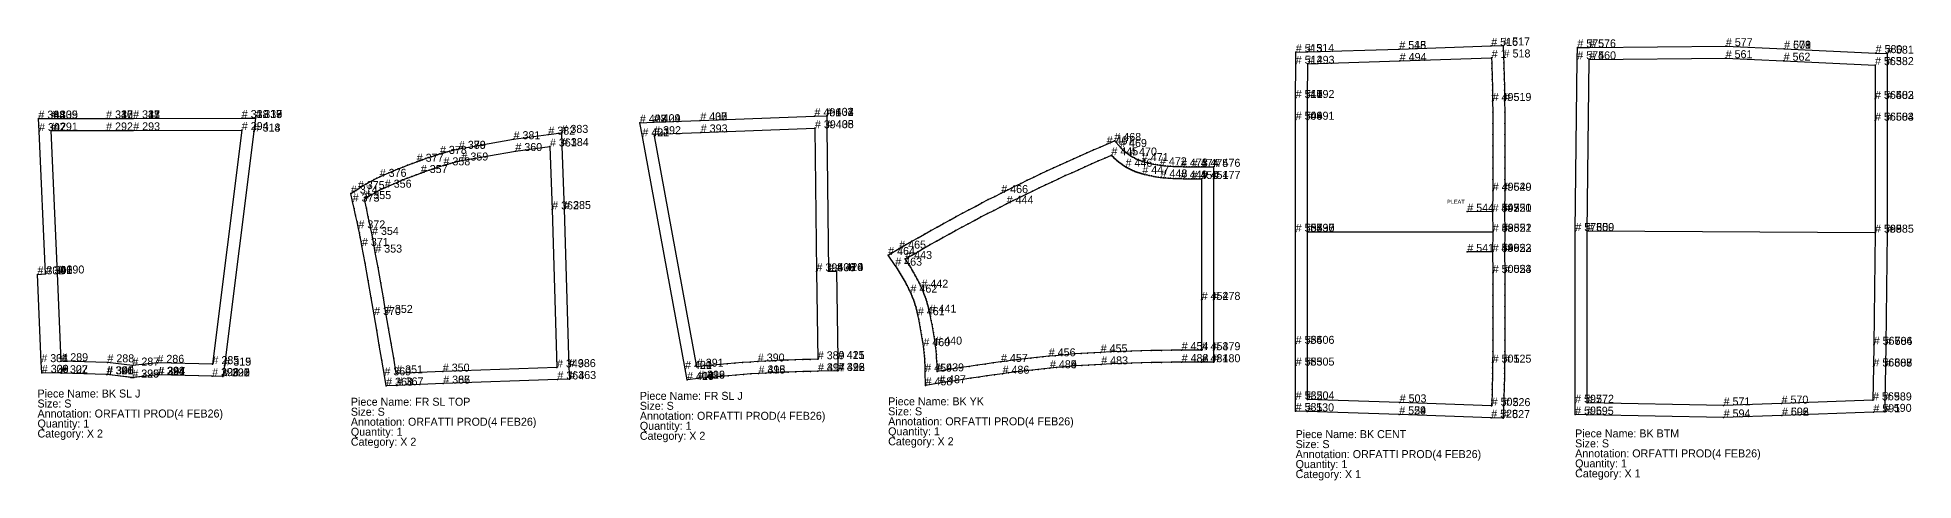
# Model space of a CAD drawing. Extents: x 0 to 6845, y -322 to 348.
# Drawn here: x 1695 to 3571, y -227 to 216 of the extents above; entities that cross this region are included whole.
import ezdxf

# ---------------------------------------------------------------- set-up
doc = ezdxf.new("R2010")
doc.units = 0

# ---------------------------------------------------------------- blocks, each defined once
blk = doc.blocks.new('BK_SL_J__S')
at = {"layer": '1'}
blk.add_lwpolyline([(185.4, -123.2), (174.6, -122.9), (121, -121.6), (120.4, -121.6), (96.2, -124.2), (95.5, -124.3), (94.8, -124.3), (94.1, -124.3), (93.3, -124.2), (69.6, -121.1), (69, -121.1), (23.5, -120), (4.3, -119.6), (3.8, -108.9), (0, -21.1), (8, -20.7), (1.5, 122.2), (0.9, 134.7), (13.5, 134.8), (68.6, 134.9), (95.6, 135), (204.2, 135.3), (217.8, 135.3), (216.1, 121.8), (186.8, -112.4)], close=True, dxfattribs=at)
at = {"layer": '14'}
blk.add_lwpolyline([(174.9, -110.9), (119.9, -109.6), (94.9, -112.3), (69.9, -109.1), (23.8, -108), (20, -20.2), (13.5, 122.8), (68.6, 122.9), (95.7, 123), (204.2, 123.3)], close=True, dxfattribs=at)
at = {"layer": '2'}
for p in [(0.9, 134.7), (0.9, 134.7), (0.9, 134.7), (0.9, 134.7), (0.9, 134.7), (0.9, 134.7), (217.8, 135.3), (217.8, 135.3), (217.8, 135.3), (217.8, 135.3), (217.8, 135.3), (217.8, 135.3), (13.5, 122.8), (204.2, 123.3), (0, -21.1), (0, -21.1), (0, -21.1), (8, -20.7), (8, -20.7), (8, -20.7), (8, -20.7), (23.8, -108), (69.9, -109.1), (94.9, -112.3), (119.9, -109.6), (174.9, -110.9), (174.9, -110.9), (4.3, -119.6), (4.3, -119.6), (4.3, -119.6), (4.3, -119.6), (4.3, -119.6), (4.3, -119.6), (69, -121.1), (69, -121.1), (94.8, -124.3), (120.4, -121.6), (120.4, -121.6), (185.4, -123.2), (185.4, -123.2), (185.4, -123.2), (185.4, -123.2), (185.4, -123.2), (185.4, -123.2), (185.4, -123.2)]:
    blk.add_point(p, dxfattribs=at)
at = {"layer": '3'}
for p in [(13.5, 134.8), (13.5, 134.8), (68.6, 134.9), (68.6, 134.9), (95.6, 135), (95.6, 135), (204.2, 135.3), (204.2, 135.3), (1.5, 122.2), (1.5, 122.2), (68.6, 122.9), (95.7, 123), (216.1, 121.8), (216.1, 121.8), (20, -20.2), (3.8, -108.9), (3.8, -108.9), (186.8, -112.4), (186.8, -112.4), (23.5, -120), (23.5, -120), (69.6, -121.1), (93.3, -124.2), (94.1, -124.3), (94.8, -124.3), (95.5, -124.3), (96.2, -124.2), (121, -121.6), (174.6, -122.9), (174.6, -122.9)]:
    blk.add_point(p, dxfattribs=at)
at = {"layer": '4'}
for p in [(68.6, 134.9, 10), (95.6, 135, 10), (8, -20.7, 10), (69.6, -121.1, 10), (121, -121.6, 10)]:
    blk.add_point(p, dxfattribs=at)
at = {"layer": '8'}
for points in [[(0.9, 134.7), (13.5, 134.8), (68.6, 134.9), (95.6, 135), (204.2, 135.3), (217.8, 135.3)], [(8, -20.7), (1.5, 122.2), (0.9, 134.7)], [(217.8, 135.3), (216.1, 121.8), (186.8, -112.4), (185.4, -123.2)], [(4.3, -119.6), (3.8, -108.9), (0, -21.1)], [(185.4, -123.2), (174.6, -122.9), (120.4, -121.6), (94.8, -124.3), (69, -121.1), (23.5, -120), (4.3, -119.6)]]:
    blk.add_lwpolyline(points, dxfattribs=at)
for p in [(0.9, 134.7), (217.8, 135.3), (8, -20.7), (4.3, -119.6), (185.4, -123.2)]:
    blk.add_point(p, dxfattribs=at)
at = {"layer": '1'}
for s, p in [('# 308', (0.9, 134.7)), ('# 309', (13.5, 134.8)), ('# 310', (68.6, 134.9)), ('# 311', (95.6, 135)), ('# 312', (204.2, 135.3)), ('# 313', (217.8, 135.3)), ('# 307', (1.5, 122.2)), ('# 314', (216.1, 121.8)), ('# 305', (0, -21.1)), ('# 306', (8, -20.7)), ('# 304', (3.8, -108.9)), ('# 303', (4.3, -119.6)), ('# 302', (23.5, -120)), ('# 315', (186.8, -112.4)), ('# 301', (69, -121.1)), ('# 300', (69.6, -121.1)), ('# 299', (94.8, -124.3)), ('# 298', (120.4, -121.6)), ('# 297', (121, -121.6)), ('# 296', (174.6, -122.9)), ('# 295', (185.4, -123.2)), ('# 295', (185.4, -123.2)), ('Size: S', (0, -154.3)), ('Piece Name: BK SL J  ', (0, -144.3)), ('Annotation: ORFATTI PROD(4 FEB26)', (0, -164.3)), ('Quantity: 1', (0, -174.3)), ('Category: X 2', (0, -184.3))]:
    blk.add_text(s, height=8, dxfattribs=at).set_placement(p)
at = {"layer": '14'}
for s, p in [('# 294', (204.2, 123.3)), ('# 291', (13.5, 122.8)), ('# 292', (68.6, 122.9)), ('# 293', (95.7, 123)), ('# 290', (20, -20.2)), ('# 289', (23.8, -108)), ('# 288', (69.9, -109.1)), ('# 287', (94.9, -112.3)), ('# 286', (119.9, -109.6)), ('# 285', (174.9, -110.9)), ('# 285', (174.9, -110.9))]:
    blk.add_text(s, height=8, dxfattribs=at).set_placement(p)
at = {"layer": '4'}
for s, p in [('# 347', (68.6, 134.9)), ('# 348', (95.6, 135)), ('# 346', (8, -20.7)), ('# 345', (69.6, -121.1)), ('# 344', (121, -121.6))]:
    blk.add_text(s, height=8, dxfattribs=at).set_placement(p)
at = {"layer": '8'}
for s, p in [('# 333', (0.9, 134.7)), ('# 334', (0.9, 134.7)), ('# 343', (0.9, 134.7)), ('# 335', (13.5, 134.8)), ('# 336', (68.6, 134.9)), ('# 337', (95.6, 135)), ('# 338', (204.2, 135.3)), ('# 316', (217.8, 135.3)), ('# 317', (217.8, 135.3)), ('# 339', (217.8, 135.3)), ('# 342', (1.5, 122.2)), ('# 318', (216.1, 121.8)), ('# 332', (0, -21.1)), ('# 340', (8, -20.7)), ('# 341', (8, -20.7)), ('# 331', (3.8, -108.9)), ('# 328', (4.3, -119.6)), ('# 329', (4.3, -119.6)), ('# 330', (4.3, -119.6)), ('# 327', (23.5, -120)), ('# 319', (186.8, -112.4)), ('# 326', (69, -121.1)), ('# 325', (94.8, -124.3)), ('# 324', (120.4, -121.6)), ('# 323', (174.6, -122.9)), ('# 320', (185.4, -123.2)), ('# 321', (185.4, -123.2)), ('# 322', (185.4, -123.2))]:
    blk.add_text(s, height=8, dxfattribs=at).set_placement(p)
blk = doc.blocks.new('FR_SL_TOPS')
at = {"layer": '1'}
blk.add_lwpolyline([(243.37, -125.78), (231.45, -126.21), (117.32, -130.36), (70.75, -132.12), (60.2, -132.52), (58.46, -122.11), (55.94, -107), (53.4, -91.9), (50.83, -76.81), (48.23, -61.71), (45.22, -44.43), (42.19, -27.14), (39.13, -9.87), (36.04, 7.4), (35.19, 11.79), (34.32, 16.17), (33.43, 20.55), (32.52, 24.92), (31.11, 31.61), (29.67, 38.3), (28.22, 44.98), (26.75, 51.66), (24.96, 59.8), (31.95, 64.32), (34.59, 66.02), (37.25, 67.67), (39.95, 69.27), (42.67, 70.82), (45.42, 72.32), (48.2, 73.76), (51.01, 75.16), (53.84, 76.5), (58.38, 78.57), (62.94, 80.59), (67.53, 82.56), (72.14, 84.47), (76.77, 86.33), (81.42, 88.13), (86.09, 89.88), (90.79, 91.58), (93.67, 92.64), (96.56, 93.67), (99.45, 94.69), (102.35, 95.68), (105.26, 96.65), (108.18, 97.61), (111.1, 98.54), (114.03, 99.45), (116.4, 100.16), (118.76, 100.85), (121.14, 101.52), (123.52, 102.17), (125.91, 102.8), (128.3, 103.41), (130.69, 103.99), (132.95, 104.52), (133.1, 104.56), (187.61, 114.16), (222.42, 118.74), (235.52, 120.47), (235.98, 107.26), (238.18, 44.3), (243, -113.85)], close=True, dxfattribs=at)
at = {"layer": '14'}
blk.add_lwpolyline([(231.01, -114.22), (116.86, -118.36), (70.29, -120.13), (67.77, -105.01), (65.22, -89.89), (62.65, -74.78), (60.05, -59.67), (57.43, -44.56), (54.78, -29.46), (52.1, -14.37), (49.4, 0.72), (48.64, 5.15), (47.84, 9.58), (47, 13.99), (46.12, 18.4), (44.27, 27.37), (42.37, 36.34), (40.44, 45.3), (38.47, 54.24), (40.93, 55.83), (43.41, 57.37), (45.93, 58.87), (48.47, 60.32), (51.04, 61.72), (53.63, 63.07), (56.25, 64.37), (58.89, 65.62), (63.32, 67.63), (67.76, 69.59), (72.23, 71.51), (76.72, 73.37), (81.23, 75.18), (85.76, 76.94), (90.31, 78.64), (94.87, 80.3), (97.68, 81.33), (100.5, 82.34), (103.33, 83.33), (106.16, 84.3), (109, 85.25), (111.84, 86.18), (114.69, 87.09), (117.55, 87.98), (119.78, 88.65), (122.01, 89.3), (124.26, 89.94), (126.5, 90.55), (128.75, 91.15), (131.01, 91.72), (133.27, 92.28), (135.54, 92.81), (189.44, 102.3), (223.99, 106.85), (226.19, 43.9)], close=True, dxfattribs=at)
at = {"layer": '2'}
for p in [(187.61, 114.16), (235.52, 120.47), (132.95, 104.52), (132.95, 104.52), (133.1, 104.56), (189.44, 102.3), (223.99, 106.85), (135.54, 92.81), (24.96, 59.8), (38.47, 54.24), (70.29, -120.13), (117.32, -130.36), (117.32, -130.36), (231.01, -114.22), (231.01, -114.22), (243.37, -125.78), (243.37, -125.78), (60.2, -132.52)]:
    blk.add_point(p, dxfattribs=at)
at = {"layer": '3'}
for p in [(222.42, 118.74), (99.45, 94.69), (102.35, 95.68), (105.26, 96.65), (108.18, 97.61), (111.1, 98.54), (114.03, 99.45), (116.4, 100.16), (118.76, 100.85), (121.14, 101.52), (123.52, 102.17), (125.91, 102.8), (128.3, 103.41), (130.69, 103.99), (235.98, 107.26), (51.01, 75.16), (53.84, 76.5), (58.38, 78.57), (62.94, 80.59), (67.53, 82.56), (72.14, 84.47), (76.77, 86.33), (81.23, 75.18), (81.42, 88.13), (85.76, 76.94), (86.09, 89.88), (90.31, 78.64), (90.79, 91.58), (93.67, 92.64), (94.87, 80.3), (96.56, 93.67), (97.68, 81.33), (100.5, 82.34), (103.33, 83.33), (106.16, 84.3), (109, 85.25), (111.84, 86.18), (114.69, 87.09), (117.55, 87.98), (119.78, 88.65), (122.01, 89.3), (124.26, 89.94), (126.5, 90.55), (128.75, 91.15), (131.01, 91.72), (133.27, 92.28), (31.95, 64.32), (34.59, 66.02), (37.25, 67.67), (39.95, 69.27), (42.67, 70.82), (43.41, 57.37), (45.42, 72.32), (45.93, 58.87), (48.2, 73.76), (48.47, 60.32), (51.04, 61.72), (53.63, 63.07), (56.25, 64.37), (58.89, 65.62), (63.32, 67.63), (67.76, 69.59), (72.23, 71.51), (76.72, 73.37), (26.75, 51.66), (28.22, 44.98), (29.67, 38.3), (40.44, 45.3), (40.93, 55.83), (226.19, 43.9), (238.18, 44.3), (31.11, 31.61), (32.52, 24.92), (33.43, 20.55), (42.37, 36.34), (44.27, 27.37), (34.32, 16.17), (35.19, 11.79), (36.04, 7.4), (46.12, 18.4), (47, 13.99), (47.84, 9.58), (48.64, 5.15), (49.4, 0.72), (39.13, -9.87), (52.1, -14.37), (42.19, -27.14), (54.78, -29.46), (45.22, -44.43), (57.43, -44.56), (48.23, -61.71), (60.05, -59.67), (62.65, -74.78), (50.83, -76.81), (53.4, -91.9), (65.22, -89.89), (55.94, -107), (67.77, -105.01), (58.46, -122.11), (116.86, -118.36), (231.45, -126.21), (243, -113.85), (70.75, -132.12)]:
    blk.add_point(p, dxfattribs=at)
at = {"layer": '4'}
for p in [(132.95, 104.52, 10), (117.32, -130.36, 10)]:
    blk.add_point(p, dxfattribs=at)
at = {"layer": '1'}
for s, p in [('# 379', (132.95, 104.52)), ('# 380', (132.95, 104.52)), ('# 381', (187.61, 114.16)), ('# 382', (222.42, 118.74)), ('# 383', (235.52, 120.47)), ('# 384', (235.98, 107.26)), ('# 377', (90.79, 91.58)), ('# 378', (114.03, 99.45)), ('# 376', (53.84, 76.5)), ('# 374', (24.96, 59.8)), ('# 373', (26.75, 51.66)), ('# 375', (31.95, 64.32)), ('# 385', (238.18, 44.3)), ('# 372', (32.52, 24.92)), ('# 371', (36.04, 7.4)), ('# 370', (48.23, -61.71)), ('# 386', (243, -113.85)), ('# 369', (58.46, -122.11)), ('# 368', (60.2, -132.52)), ('# 367', (70.75, -132.12)), ('# 365', (117.32, -130.36)), ('# 366', (117.32, -130.36)), ('# 364', (231.45, -126.21)), ('# 363', (243.37, -125.78)), ('# 363', (243.37, -125.78)), ('Piece Name: FR SL TOP', (24.96, -152.52)), ('Annotation: ORFATTI PROD(4 FEB26)', (24.96, -172.52)), ('Size: S', (24.96, -162.52)), ('Quantity: 1', (24.96, -182.52)), ('Category: X 2', (24.96, -192.52))]:
    blk.add_text(s, height=8, dxfattribs=at).set_placement(p)
at = {"layer": '14'}
for s, p in [('# 361', (223.99, 106.85)), ('# 358', (117.55, 87.98)), ('# 359', (135.54, 92.81)), ('# 360', (189.44, 102.3)), ('# 357', (94.87, 80.3)), ('# 355', (38.47, 54.24)), ('# 356', (58.89, 65.62)), ('# 362', (226.19, 43.9)), ('# 354', (46.12, 18.4)), ('# 353', (49.4, 0.72)), ('# 352', (60.05, -59.67)), ('# 351', (70.29, -120.13)), ('# 350', (116.86, -118.36)), ('# 349', (231.01, -114.22)), ('# 349', (231.01, -114.22))]:
    blk.add_text(s, height=8, dxfattribs=at).set_placement(p)
at = {"layer": '4'}
for s, p in [('# 388', (132.95, 104.52)), ('# 387', (117.32, -130.36))]:
    blk.add_text(s, height=8, dxfattribs=at).set_placement(p)
blk = doc.blocks.new('FR_SL_J__S')
at = {"layer": '1'}
blk.add_lwpolyline([(218.55, -117.69), (198.57, -118.01), (191.11, -118.14), (183.68, -118.3), (176.25, -118.51), (168.83, -118.77), (161.41, -119.07), (153.98, -119.42), (146.57, -119.81), (139.15, -120.25), (131.59, -120.74), (124.04, -121.27), (116.49, -121.85), (108.94, -122.47), (101.4, -123.14), (93.86, -123.86), (86.33, -124.62), (78.76, -125.42), (67.69, -126.61), (65.68, -115.66), (23, 116.99), (20.5, 130.62), (34.35, 131.15), (80.92, 132.91), (195.09, 137.06), (207.39, 137.5), (207.52, 125.2), (209.08, -17.92), (217.08, -17.75), (218.37, -105.72)], close=True, dxfattribs=at)
at = {"layer": '14'}
blk.add_lwpolyline([(198.37, -106.02), (190.87, -106.14), (183.37, -106.31), (175.88, -106.52), (168.38, -106.78), (160.88, -107.08), (153.39, -107.43), (145.9, -107.83), (138.41, -108.27), (130.78, -108.76), (123.16, -109.3), (115.53, -109.89), (107.92, -110.52), (100.3, -111.19), (92.69, -111.92), (85.09, -112.68), (77.49, -113.49), (34.8, 119.16), (81.38, 120.92), (195.52, 125.06), (197.08, -18.05)], close=True, dxfattribs=at)
at = {"layer": '2'}
for p in [(207.39, 137.5), (207.39, 137.5), (207.39, 137.5), (207.39, 137.5), (207.39, 137.5), (207.39, 137.5), (20.5, 130.62), (20.5, 130.62), (20.5, 130.62), (20.5, 130.62), (20.5, 130.62), (20.5, 130.62), (34.8, 119.16), (195.52, 125.06), (209.08, -17.92), (209.08, -17.92), (209.08, -17.92), (217.08, -17.75), (217.08, -17.75), (217.08, -17.75), (217.08, -17.75), (198.37, -106.02), (198.37, -106.02), (67.69, -126.61), (67.69, -126.61), (67.69, -126.61), (67.69, -126.61), (67.69, -126.61), (67.69, -126.61), (77.49, -113.49), (218.55, -117.69), (218.55, -117.69), (218.55, -117.69), (218.55, -117.69), (218.55, -117.69), (218.55, -117.69), (218.55, -117.69)]:
    blk.add_point(p, dxfattribs=at)
at = {"layer": '3'}
for p in [(80.92, 132.91), (80.93, 132.91), (195.09, 137.06), (195.09, 137.06), (23, 116.99), (23, 116.99), (34.35, 131.15), (34.35, 131.15), (81.38, 120.92), (207.52, 125.2), (207.52, 125.2), (197.08, -18.05), (92.69, -111.92), (100.3, -111.19), (107.92, -110.52), (115.53, -109.89), (123.16, -109.3), (130.78, -108.76), (138.41, -108.27), (145.9, -107.83), (153.39, -107.43), (160.88, -107.08), (168.38, -106.78), (175.88, -106.52), (183.37, -106.31), (190.87, -106.14), (218.37, -105.72), (218.37, -105.72), (65.68, -115.66), (65.68, -115.66), (78.76, -125.42), (78.76, -125.42), (85.09, -112.68), (86.29, -124.62), (86.33, -124.62), (93.83, -123.86), (93.86, -123.86), (101.38, -123.15), (101.4, -123.14), (108.92, -122.48), (108.94, -122.47), (116.48, -121.85), (116.49, -121.85), (124.03, -121.27), (124.04, -121.27), (131.59, -120.74), (131.59, -120.74), (139.15, -120.25), (139.15, -120.25), (146.57, -119.81), (146.57, -119.81), (153.98, -119.42), (153.99, -119.42), (161.41, -119.07), (161.42, -119.07), (168.83, -118.77), (168.85, -118.77), (176.25, -118.51), (176.28, -118.51), (183.68, -118.3), (183.71, -118.3), (191.11, -118.14), (191.14, -118.14), (198.57, -118.01), (198.57, -118.01)]:
    blk.add_point(p, dxfattribs=at)
at = {"layer": '4'}
for p in [(80.92, 132.91, 10), (209.08, -17.92, 10)]:
    blk.add_point(p, dxfattribs=at)
at = {"layer": '8'}
for points in [[(20.5, 130.62), (34.35, 131.15), (80.93, 132.91), (195.09, 137.06), (207.39, 137.5)], [(207.39, 137.5), (207.52, 125.2), (209.08, -17.92)], [(67.69, -126.61), (65.68, -115.66), (23, 116.99), (20.5, 130.62)], [(217.08, -17.75), (218.37, -105.72), (218.55, -117.69)], [(218.55, -117.69), (198.57, -118.01), (191.14, -118.14), (183.71, -118.3), (176.28, -118.51), (168.85, -118.77), (161.42, -119.07), (153.99, -119.42), (146.57, -119.81), (139.15, -120.25), (131.59, -120.74), (124.03, -121.27), (116.48, -121.85), (108.92, -122.48), (101.38, -123.15), (93.83, -123.86), (86.29, -124.62), (78.76, -125.42), (67.69, -126.61)]]:
    blk.add_lwpolyline(points, dxfattribs=at)
for p in [(207.39, 137.5), (20.5, 130.62), (217.08, -17.75), (67.69, -126.61), (218.55, -117.69)]:
    blk.add_point(p, dxfattribs=at)
at = {"layer": '1'}
for s, p in [('# 403', (20.5, 130.62)), ('# 404', (34.35, 131.15)), ('# 405', (80.92, 132.91)), ('# 406', (195.09, 137.06)), ('# 407', (207.39, 137.5)), ('# 408', (207.52, 125.2)), ('# 402', (23, 116.99)), ('# 409', (209.08, -17.92)), ('# 410', (217.08, -17.75)), ('# 401', (65.68, -115.66)), ('# 398', (139.15, -120.25)), ('# 397', (198.57, -118.01)), ('# 411', (218.37, -105.72)), ('# 396', (218.55, -117.69)), ('# 396', (218.55, -117.69)), ('# 400', (67.69, -126.61)), ('# 399', (78.76, -125.42)), ('Size: S', (20.5, -156.61)), ('Piece Name: FR SL J  ', (20.5, -146.61)), ('Annotation: ORFATTI PROD(4 FEB26)', (20.5, -166.61)), ('Quantity: 1', (20.5, -176.61)), ('Category: X 2', (20.5, -186.61))]:
    blk.add_text(s, height=8, dxfattribs=at).set_placement(p)
at = {"layer": '14'}
for s, p in [('# 394', (195.52, 125.06)), ('# 392', (34.8, 119.16)), ('# 393', (81.38, 120.92)), ('# 395', (197.08, -18.05)), ('# 391', (77.49, -113.49)), ('# 390', (138.41, -108.27)), ('# 389', (198.37, -106.02)), ('# 389', (198.37, -106.02))]:
    blk.add_text(s, height=8, dxfattribs=at).set_placement(p)
at = {"layer": '4'}
for s, p in [('# 437', (80.92, 132.91)), ('# 438', (209.08, -17.92))]:
    blk.add_text(s, height=8, dxfattribs=at).set_placement(p)
at = {"layer": '8'}
for s, p in [('# 422', (20.5, 130.62)), ('# 427', (20.5, 130.62)), ('# 428', (20.5, 130.62)), ('# 429', (34.35, 131.15)), ('# 430', (80.93, 132.91)), ('# 431', (195.09, 137.06)), ('# 432', (207.39, 137.5)), ('# 433', (207.39, 137.5)), ('# 434', (207.39, 137.5)), ('# 435', (207.52, 125.2)), ('# 421', (23, 116.99)), ('# 436', (209.08, -17.92)), ('# 423', (217.08, -17.75)), ('# 424', (217.08, -17.75)), ('# 420', (65.68, -115.66)), ('# 415', (139.15, -120.25)), ('# 414', (198.57, -118.01)), ('# 425', (218.37, -105.72)), ('# 412', (218.55, -117.69)), ('# 413', (218.55, -117.69)), ('# 426', (218.55, -117.69)), ('# 418', (67.69, -126.61)), ('# 419', (67.69, -126.61)), ('# 417', (67.69, -126.61)), ('# 416', (78.76, -125.42))]:
    blk.add_text(s, height=8, dxfattribs=at).set_placement(p)
blk = doc.blocks.new('BK_YK__S')
at = {"layer": '1'}
blk.add_lwpolyline([(37.56, -132.13), (37.24, -118.4), (37.16, -115.2), (37.05, -112.01), (36.88, -108.82), (36.68, -105.63), (36.42, -102.44), (36.12, -99.26), (35.78, -96.08), (35.39, -92.91), (34.86, -89.01), (34.28, -85.12), (33.66, -81.24), (33, -77.37), (32.29, -73.5), (31.53, -69.64), (30.73, -65.79), (29.89, -61.95), (29.58, -60.5), (29.25, -59.05), (28.89, -57.6), (28.52, -56.15), (28.13, -54.72), (27.72, -53.29), (27.29, -51.86), (26.84, -50.44), (26.37, -49.03), (25.87, -47.62), (25.36, -46.22), (24.83, -44.83), (24.28, -43.45), (23.71, -42.07), (23.12, -40.7), (22.52, -39.34), (21.7, -37.58), (20.87, -35.83), (20.02, -34.09), (19.15, -32.36), (18.27, -30.63), (17.36, -28.92), (16.43, -27.22), (15.49, -25.52), (14.53, -23.84), (13.55, -22.17), (12.55, -20.51), (11.54, -18.86), (10.51, -17.21), (9.46, -15.59), (8.39, -13.97), (7.3, -12.36), (0.2, -1.74), (11.24, 4.68), (17.51, 8.35), (23.79, 11.99), (30.09, 15.6), (36.4, 19.19), (42.73, 22.75), (49.07, 26.29), (55.42, 29.8), (61.79, 33.29), (68.18, 36.75), (74.57, 40.18), (80.99, 43.59), (87.41, 46.97), (93.85, 50.33), (100.3, 53.66), (106.77, 56.96), (113.25, 60.24), (119.74, 63.49), (126.25, 66.72), (132.77, 69.92), (139.3, 73.09), (145.85, 76.24), (152.41, 79.36), (158.98, 82.45), (165.56, 85.52), (172.16, 88.56), (178.77, 91.58), (185.39, 94.56), (192.02, 97.53), (198.66, 100.46), (205.32, 103.37), (211.99, 106.25), (218.67, 109.1), (226.33, 112.39), (232.08, 106.36), (233.22, 105.16), (234.39, 104), (235.6, 102.88), (236.84, 101.79), (238.11, 100.74), (239.42, 99.73), (240.76, 98.77), (242.12, 97.84), (243.5, 96.98), (244.89, 96.15), (246.32, 95.37), (247.77, 94.64), (249.24, 93.95), (250.73, 93.31), (252.24, 92.72), (253.77, 92.18), (255.99, 91.49), (258.23, 90.86), (260.48, 90.27), (262.74, 89.73), (265.02, 89.24), (267.3, 88.8), (269.59, 88.41), (271.89, 88.07), (274.5, 87.74), (277.12, 87.45), (279.75, 87.22), (282.38, 87.03), (285.01, 86.9), (287.64, 86.81), (290.28, 86.78), (292.91, 86.79), (295.6, 86.65), (298.29, 86.54), (300.97, 86.45), (303.66, 86.39), (306.11, 86.35), (308.55, 86.34), (311, 86.35), (313.44, 86.39), (325.56, 86.51), (325.56, 74.39), (325.55, -46.63), (325.55, -96.93), (325.55, -109.01), (313.47, -108.93), (293.61, -108.8), (283.55, -108.93), (273.49, -109.11), (263.44, -109.34), (253.39, -109.61), (243.33, -109.93), (233.28, -110.29), (223.23, -110.7), (213.19, -111.15), (206.77, -111.47), (200.36, -111.84), (193.95, -112.26), (187.54, -112.72), (181.13, -113.23), (174.73, -113.78), (168.34, -114.38), (161.94, -115.02), (156.01, -115.61), (150.09, -116.23), (144.16, -116.88), (138.24, -117.55), (132.32, -118.25), (126.41, -118.98), (120.5, -119.74), (114.59, -120.52), (106.64, -121.61), (98.7, -122.72), (90.76, -123.86), (82.82, -125.03), (74.89, -126.22), (66.96, -127.45), (59.04, -128.69), (51.12, -129.97)], close=True, dxfattribs=at)
at = {"layer": '14'}
blk.add_lwpolyline([(49.23, -118.12), (49.16, -114.77), (49.03, -111.42), (48.86, -108.07), (48.64, -104.72), (48.37, -101.37), (48.06, -98.04), (47.7, -94.7), (47.29, -91.37), (46.74, -87.34), (46.15, -83.32), (45.51, -79.31), (44.82, -75.3), (44.09, -71.3), (43.31, -67.31), (42.48, -63.33), (41.61, -59.36), (41.26, -57.75), (40.89, -56.15), (40.5, -54.55), (40.09, -52.96), (39.65, -51.38), (39.2, -49.8), (38.72, -48.22), (38.22, -46.66), (37.7, -45.1), (37.15, -43.54), (36.59, -42), (36, -40.46), (35.4, -38.93), (34.77, -37.41), (34.12, -35.9), (33.45, -34.4), (32.59, -32.53), (31.71, -30.66), (30.81, -28.81), (29.88, -26.96), (28.94, -25.13), (27.98, -23.31), (27, -21.49), (25.99, -19.69), (24.97, -17.9), (23.93, -16.12), (22.87, -14.35), (21.79, -12.6), (20.69, -10.85), (19.57, -9.12), (18.43, -7.4), (17.28, -5.69), (23.51, -2.05), (29.75, 1.57), (36.01, 5.16), (42.28, 8.73), (48.57, 12.27), (54.87, 15.78), (61.18, 19.27), (67.51, 22.74), (73.86, 26.17), (80.21, 29.59), (86.58, 32.97), (92.97, 36.34), (99.37, 39.67), (105.78, 42.98), (112.2, 46.26), (118.64, 49.52), (125.1, 52.75), (131.56, 55.96), (138.04, 59.14), (144.53, 62.29), (151.04, 65.42), (157.56, 68.52), (164.09, 71.6), (170.63, 74.65), (177.18, 77.67), (183.75, 80.66), (190.33, 83.63), (196.92, 86.57), (203.52, 89.49), (210.14, 92.38), (216.76, 95.24), (223.4, 98.07), (224.18, 97.24), (224.98, 96.42), (225.79, 95.62), (226.61, 94.83), (227.45, 94.05), (228.3, 93.29), (229.17, 92.55), (230.05, 91.82), (230.94, 91.11), (231.84, 90.41), (232.76, 89.73), (233.68, 89.06), (234.62, 88.42), (235.57, 87.78), (236.54, 87.17), (237.51, 86.57), (238.49, 85.99), (239.48, 85.43), (240.49, 84.89), (241.5, 84.36), (242.52, 83.85), (243.55, 83.36), (244.59, 82.89), (245.64, 82.44), (246.69, 82), (247.76, 81.59), (248.83, 81.19), (249.9, 80.82), (250.99, 80.46), (252.08, 80.12), (253.17, 79.8), (254.28, 79.5), (256.52, 78.9), (258.78, 78.34), (261.05, 77.83), (263.33, 77.36), (265.62, 76.92), (267.91, 76.54), (270.21, 76.19), (272.52, 75.88), (275.03, 75.6), (277.54, 75.36), (280.05, 75.15), (282.57, 75), (285.09, 74.88), (287.62, 74.81), (290.14, 74.78), (292.66, 74.79), (295.36, 74.66), (298.05, 74.54), (300.74, 74.45), (303.43, 74.39), (305.96, 74.35), (308.5, 74.34), (311.03, 74.35), (313.56, 74.39), (313.55, -46.63), (313.55, -96.93), (293.56, -96.8), (283.44, -96.93), (273.32, -97.12), (263.2, -97.34), (253.08, -97.62), (242.96, -97.93), (232.84, -98.3), (222.73, -98.71), (212.61, -99.16), (206.12, -99.49), (199.62, -99.87), (193.13, -100.29), (186.64, -100.75), (180.16, -101.27), (173.68, -101.82), (167.2, -102.43), (160.73, -103.08), (154.75, -103.67), (148.78, -104.3), (142.8, -104.95), (136.84, -105.63), (130.87, -106.34), (124.91, -107.08), (118.95, -107.84), (112.99, -108.63), (105.01, -109.72), (97.03, -110.84), (89.05, -111.98), (81.08, -113.16), (73.11, -114.36), (65.15, -115.58), (57.19, -116.84)], close=True, dxfattribs=at)
at = {"layer": '2'}
for p in [(223.4, 98.07), (226.33, 112.39), (325.56, 86.51), (313.56, 74.39), (0.2, -1.74), (17.28, -5.69), (313.55, -96.93), (325.55, -109.01), (49.23, -118.12), (49.23, -118.12), (161.94, -115.02), (161.94, -115.02), (37.56, -132.13), (37.56, -132.13)]:
    blk.add_point(p, dxfattribs=at)
at = {"layer": '3'}
for p in [(185.39, 94.56), (192.02, 97.53), (198.66, 100.46), (205.32, 103.37), (211.99, 106.25), (216.76, 95.24), (218.67, 109.1), (224.18, 97.24), (224.98, 96.42), (225.79, 95.62), (226.61, 94.83), (227.45, 94.05), (232.08, 106.36), (233.22, 105.16), (234.39, 104), (235.6, 102.88), (236.84, 101.79), (238.11, 100.74), (239.42, 99.73), (240.76, 98.77), (242.12, 97.84), (243.5, 96.98), (244.89, 96.15), (246.32, 95.37), (247.77, 94.64), (249.24, 93.95), (145.85, 76.24), (152.41, 79.36), (158.98, 82.45), (165.56, 85.52), (172.16, 88.56), (177.18, 77.67), (178.77, 91.58), (183.75, 80.66), (190.33, 83.63), (196.92, 86.57), (203.52, 89.49), (210.14, 92.38), (228.3, 93.29), (229.17, 92.55), (230.05, 91.82), (230.94, 91.11), (231.84, 90.41), (232.76, 89.73), (233.68, 89.06), (234.62, 88.42), (235.57, 87.78), (236.54, 87.17), (237.51, 86.57), (238.49, 85.99), (239.48, 85.43), (240.49, 84.89), (241.5, 84.36), (242.52, 83.85), (243.55, 83.36), (244.59, 82.89), (245.64, 82.44), (246.69, 82), (247.76, 81.59), (248.83, 81.19), (249.9, 80.82), (250.73, 93.31), (250.99, 80.46), (252.08, 80.12), (252.24, 92.72), (253.17, 79.8), (253.77, 92.18), (254.28, 79.5), (255.99, 91.49), (256.52, 78.9), (258.23, 90.86), (258.78, 78.34), (260.48, 90.27), (261.05, 77.83), (262.74, 89.73), (263.33, 77.36), (265.02, 89.24), (265.62, 76.92), (267.3, 88.8), (267.91, 76.54), (269.59, 88.41), (270.21, 76.19), (271.89, 88.07), (272.52, 75.88), (274.5, 87.74), (275.03, 75.6), (277.12, 87.45), (277.54, 75.36), (279.75, 87.22), (280.05, 75.15), (282.38, 87.03), (285.01, 86.9), (287.64, 86.81), (290.28, 86.78), (292.91, 86.79), (295.6, 86.65), (298.29, 86.54), (300.97, 86.45), (303.66, 86.39), (306.11, 86.35), (308.55, 86.34), (311, 86.35), (313.44, 86.39), (106.77, 56.96), (113.25, 60.24), (119.74, 63.49), (126.25, 66.72), (132.77, 69.92), (138.04, 59.14), (139.3, 73.09), (144.53, 62.29), (151.04, 65.42), (157.56, 68.52), (164.09, 71.6), (170.63, 74.65), (282.57, 75), (285.09, 74.88), (287.62, 74.81), (290.14, 74.78), (292.66, 74.79), (295.36, 74.66), (298.05, 74.54), (300.74, 74.45), (303.43, 74.39), (305.96, 74.35), (308.5, 74.34), (311.03, 74.35), (325.56, 74.39), (74.57, 40.18), (80.99, 43.59), (87.41, 46.97), (93.85, 50.33), (99.37, 39.67), (100.3, 53.66), (105.78, 42.98), (112.2, 46.26), (118.64, 49.52), (125.1, 52.75), (131.56, 55.96), (36.4, 19.19), (42.73, 22.75), (49.07, 26.29), (55.42, 29.8), (61.18, 19.27), (61.79, 33.29), (67.51, 22.74), (68.18, 36.75), (73.86, 26.17), (80.21, 29.59), (86.58, 32.97), (92.97, 36.34), (11.24, 4.68), (17.51, 8.35), (23.79, 11.99), (29.75, 1.57), (30.09, 15.6), (36.01, 5.16), (42.28, 8.73), (48.57, 12.27), (54.87, 15.78), (7.3, -12.36), (8.39, -13.97), (9.46, -15.59), (10.51, -17.21), (18.43, -7.4), (19.57, -9.12), (20.69, -10.85), (21.79, -12.6), (22.87, -14.35), (23.51, -2.05), (23.93, -16.12), (24.97, -17.9), (11.54, -18.86), (12.55, -20.51), (13.55, -22.17), (14.53, -23.84), (15.49, -25.52), (16.43, -27.22), (17.36, -28.92), (18.27, -30.63), (19.15, -32.36), (20.02, -34.09), (20.87, -35.83), (25.99, -19.69), (27, -21.49), (27.98, -23.31), (28.94, -25.13), (29.88, -26.96), (30.81, -28.81), (31.71, -30.66), (32.59, -32.53), (33.45, -34.4), (34.12, -35.9), (34.77, -37.41), (21.7, -37.58), (22.52, -39.34), (23.12, -40.7), (23.71, -42.07), (24.28, -43.45), (24.83, -44.83), (25.36, -46.22), (25.87, -47.62), (26.37, -49.03), (26.84, -50.44), (27.29, -51.86), (27.72, -53.29), (28.13, -54.72), (28.52, -56.15), (35.4, -38.93), (36, -40.46), (36.59, -42), (37.15, -43.54), (37.7, -45.1), (38.22, -46.66), (38.72, -48.22), (39.2, -49.8), (39.65, -51.38), (40.09, -52.96), (40.5, -54.55), (40.89, -56.15), (313.55, -46.63), (325.55, -46.63), (28.89, -57.6), (29.25, -59.05), (29.58, -60.5), (29.89, -61.95), (30.73, -65.79), (31.53, -69.64), (32.29, -73.5), (41.26, -57.75), (41.61, -59.36), (42.48, -63.33), (43.31, -67.31), (44.09, -71.3), (33, -77.37), (33.66, -81.24), (34.28, -85.12), (34.86, -89.01), (35.39, -92.91), (44.82, -75.3), (45.51, -79.31), (46.15, -83.32), (46.74, -87.34), (47.29, -91.37), (35.78, -96.08), (36.12, -99.26), (36.42, -102.44), (36.68, -105.63), (36.88, -108.82), (37.05, -112.01), (47.7, -94.7), (48.06, -98.04), (48.37, -101.37), (48.64, -104.72), (48.86, -108.07), (49.03, -111.42), (89.05, -111.98), (97.03, -110.84), (105.01, -109.72), (112.99, -108.63), (118.95, -107.84), (124.91, -107.08), (130.87, -106.34), (136.84, -105.63), (142.8, -104.95), (148.78, -104.3), (154.75, -103.67), (160.73, -103.08), (167.2, -102.43), (173.68, -101.82), (180.16, -101.27), (186.64, -100.75), (193.13, -100.29), (193.95, -112.26), (199.62, -99.87), (200.36, -111.84), (206.12, -99.49), (206.77, -111.47), (212.61, -99.16), (213.19, -111.15), (222.73, -98.71), (223.23, -110.7), (232.84, -98.3), (233.28, -110.29), (242.96, -97.93), (243.33, -109.93), (253.08, -97.62), (253.39, -109.61), (263.2, -97.34), (263.44, -109.34), (273.32, -97.12), (273.49, -109.11), (283.44, -96.93), (283.55, -108.93), (293.56, -96.8), (293.61, -108.8), (313.47, -108.93), (325.55, -96.93), (37.16, -115.2), (37.24, -118.4), (49.16, -114.77), (51.12, -129.97), (57.19, -116.84), (59.04, -128.69), (65.15, -115.58), (66.96, -127.45), (73.11, -114.36), (74.89, -126.22), (81.08, -113.16), (82.82, -125.03), (90.76, -123.86), (98.7, -122.72), (106.64, -121.61), (114.59, -120.52), (120.5, -119.74), (126.41, -118.98), (132.32, -118.25), (138.24, -117.55), (144.16, -116.88), (150.09, -116.23), (156.01, -115.61), (168.34, -114.38), (174.73, -113.78), (181.13, -113.23), (187.54, -112.72)]:
    blk.add_point(p, dxfattribs=at)
at = {"layer": '4'}
for p in [(293.61, -108.8, 10), (161.94, -115.02, 10)]:
    blk.add_point(p, dxfattribs=at)
at = {"layer": '1'}
for s, p in [('# 467', (218.67, 109.1)), ('# 468', (226.33, 112.39)), ('# 469', (232.08, 106.36)), ('# 470', (242.12, 97.84)), ('# 471', (253.77, 92.18)), ('# 472', (271.89, 88.07)), ('# 473', (292.91, 86.79)), ('# 474', (303.66, 86.39)), ('# 475', (313.44, 86.39)), ('# 476', (325.56, 86.51)), ('# 477', (325.56, 74.39)), ('# 466', (113.25, 60.24)), ('# 464', (0.2, -1.74)), ('# 465', (11.24, 4.68)), ('# 463', (7.3, -12.36)), ('# 462', (22.52, -39.34)), ('# 461', (29.89, -61.95)), ('# 478', (325.55, -46.63)), ('# 460', (35.39, -92.91)), ('# 479', (325.55, -96.93)), ('# 459', (37.24, -118.4)), ('# 486', (114.59, -120.52)), ('# 484', (161.94, -115.02)), ('# 485', (161.94, -115.02)), ('# 483', (213.19, -111.15)), ('# 482', (293.61, -108.8)), ('# 481', (313.47, -108.93)), ('# 480', (325.55, -109.01)), ('# 458', (37.56, -132.13)), ('# 458', (37.56, -132.13)), ('# 487', (51.12, -129.97)), ('Piece Name: BK YK  ', (0.2, -152.13)), ('Annotation: ORFATTI PROD(4 FEB26)', (0.2, -172.13)), ('Size: S', (0.2, -162.13)), ('Quantity: 1', (0.2, -182.13)), ('Category: X 2', (0.2, -192.13))]:
    blk.add_text(s, height=8, dxfattribs=at).set_placement(p)
at = {"layer": '14'}
for s, p in [('# 445', (223.4, 98.07)), ('# 446', (237.51, 86.57)), ('# 447', (254.28, 79.5)), ('# 448', (272.52, 75.88)), ('# 449', (292.66, 74.79)), ('# 450', (303.43, 74.39)), ('# 451', (313.56, 74.39)), ('# 444', (118.64, 49.52)), ('# 443', (17.28, -5.69)), ('# 442', (33.45, -34.4)), ('# 441', (41.61, -59.36)), ('# 452', (313.55, -46.63)), ('# 440', (47.29, -91.37)), ('# 455', (212.61, -99.16)), ('# 454', (293.56, -96.8)), ('# 453', (313.55, -96.93)), ('# 439', (49.23, -118.12)), ('# 439', (49.23, -118.12)), ('# 457', (112.99, -108.63)), ('# 456', (160.73, -103.08))]:
    blk.add_text(s, height=8, dxfattribs=at).set_placement(p)
at = {"layer": '4'}
for s, p in [('# 489', (161.94, -115.02)), ('# 488', (293.61, -108.8))]:
    blk.add_text(s, height=8, dxfattribs=at).set_placement(p)
blk = doc.blocks.new('BK_CENTS')
at = {"layer": '1'}
blk.add_lwpolyline([(12, 21.51), (12, 133.6), (12, 155.37), (12.12, 189.59), (12.16, 201.18), (23.75, 201.54), (115.66, 204.38), (207.54, 207.5), (219.53, 207.91), (219.94, 195.91), (220.13, 190.48), (220.3, 185.05), (220.46, 179.62), (220.59, 174.19), (220.71, 168.75), (220.8, 163.32), (220.87, 157.89), (220.92, 152.45), (221, 141.22), (221.06, 129.98), (221.1, 118.74), (221.12, 107.51), (221.12, 96.27), (221.09, 85.03), (221.05, 73.79), (220.99, 62.56), (220.95, 41.58), (221.06, 21.58), (221.06, 21.45), (220.95, 1.45), (220.99, -19.57), (221.05, -30.8), (221.1, -42.03), (221.12, -53.27), (221.12, -64.5), (221.1, -75.73), (221.07, -86.97), (221.01, -98.2), (220.93, -109.43), (220.88, -114.86), (220.8, -120.3), (220.71, -125.73), (220.6, -131.16), (220.46, -136.6), (220.31, -142.03), (220.14, -147.46), (219.94, -152.89), (219.54, -164.91), (207.52, -164.48), (115.58, -161.18), (23.61, -158.17), (12.01, -157.79), (12.01, -146.17), (12.01, -112.33), (12, -90.59)], close=True, dxfattribs=at)
at = {"layer": '14'}
blk.add_lwpolyline([(24, 21.51), (24, 133.6), (24, 155.35), (24.12, 189.55), (116.05, 192.39), (207.94, 195.51), (208.14, 190.11), (208.31, 184.72), (208.46, 179.33), (208.59, 173.93), (208.71, 168.54), (208.8, 163.14), (208.87, 157.74), (208.93, 152.35), (209, 141.13), (209.06, 129.91), (209.1, 118.7), (209.12, 107.48), (209.12, 96.26), (209.09, 85.05), (209.05, 73.83), (208.99, 62.61), (208.95, 41.51), (209.06, 21.51), (208.95, 1.51), (208.99, -19.59), (209.05, -30.81), (209.1, -42.02), (209.12, -53.24), (209.12, -64.46), (209.1, -75.67), (209.07, -86.89), (209.01, -98.11), (208.93, -109.33), (208.88, -114.72), (208.81, -120.12), (208.71, -125.51), (208.6, -130.91), (208.47, -136.3), (208.32, -141.7), (208.14, -147.09), (207.95, -152.48), (116, -149.19), (24.01, -146.17), (24.01, -112.33), (24, -90.59)], close=True, dxfattribs=at)
at = {"layer": '2'}
for p in [(219.53, 207.91), (12.16, 201.18), (24.12, 189.55), (207.94, 195.51), (12, 155.37), (12, 155.37), (12, 133.6), (12, 133.6), (24, 133.6), (183.61, 41.66), (183.61, 41.66), (208.95, 41.51), (208.95, 41.51), (208.95, 41.51), (12, 21.51), (12, 21.51), (12, 21.51), (24, 21.51), (24, 21.51), (24, 21.51), (24, 21.51), (24, 21.51), (209.06, 21.51), (209.06, 21.51), (183.61, 1.37), (183.61, 1.37), (208.95, 1.51), (208.95, 1.51), (208.95, 1.51), (24.01, -146.17), (12.01, -157.79), (207.95, -152.48), (219.54, -164.91)]:
    blk.add_point(p, dxfattribs=at)
at = {"layer": '3'}
for p in [(207.54, 207.5), (12.12, 189.59), (23.75, 201.54), (115.66, 204.38), (116.05, 192.39), (208.14, 190.11), (219.94, 195.91), (220.13, 190.48), (208.31, 184.72), (208.46, 179.33), (208.59, 173.93), (220.3, 185.05), (220.46, 179.62), (220.59, 174.19), (24, 155.35), (208.71, 168.54), (208.8, 163.14), (208.87, 157.74), (208.93, 152.35), (220.71, 168.75), (220.8, 163.32), (220.87, 157.89), (220.92, 152.45), (209, 141.13), (221, 141.22), (209.06, 129.91), (209.1, 118.7), (221.06, 129.98), (221.1, 118.74), (209.12, 107.48), (209.12, 96.26), (221.12, 107.51), (221.12, 96.27), (209.09, 85.05), (221.09, 85.03), (208.99, 62.61), (209.05, 73.83), (220.99, 62.56), (221.05, 73.79), (208.95, 41.51), (220.95, 41.58), (209.06, 21.51), (221.06, 21.58), (221.06, 21.45), (208.95, 1.51), (220.95, 1.45), (208.99, -19.59), (209.05, -30.81), (220.99, -19.57), (221.05, -30.8), (209.1, -42.02), (209.12, -53.24), (221.1, -42.03), (221.12, -53.27), (209.12, -64.46), (221.12, -64.5), (12, -90.59), (24, -90.59), (209.07, -86.89), (209.1, -75.67), (221.07, -86.97), (221.1, -75.73), (12.01, -112.33), (24.01, -112.33), (208.93, -109.33), (209.01, -98.11), (220.93, -109.43), (221.01, -98.2), (208.6, -130.91), (208.71, -125.51), (208.81, -120.12), (208.88, -114.72), (220.6, -131.16), (220.71, -125.73), (220.8, -120.3), (220.88, -114.86), (12.01, -146.17), (116, -149.19), (208.14, -147.09), (208.32, -141.7), (208.47, -136.3), (220.14, -147.46), (220.31, -142.03), (220.46, -136.6), (23.61, -158.17), (115.58, -161.18), (207.52, -164.48), (219.94, -152.89)]:
    blk.add_point(p, dxfattribs=at)
at = {"layer": '4'}
for p in [(115.66, 204.38, 10), (12, 155.37, 10), (12, 133.6, 10), (220.99, 62.56, 10), (220.95, 41.58, 10), (12, 21.51, 10), (12, 21.51, 10), (221.06, 21.58, 10), (220.95, 1.45, 10), (220.99, -19.57, 10), (12, -90.59, 10), (12.01, -112.33, 10), (115.58, -161.18, 10)]:
    blk.add_point(p, dxfattribs=at)
at = {"layer": '8'}
for p, q in [((208.95, 41.51), (183.61, 41.66)), ((24, 21.51), (209.06, 21.51)), ((208.95, 1.51), (183.61, 1.37))]:
    blk.add_line(p, q, dxfattribs=at)
for p in [(208.95, 41.51), (24, 21.51), (208.95, 1.51)]:
    blk.add_point(p, dxfattribs=at)
at = {"layer": '1'}
for s, p in [('# 513', (12.16, 201.18)), ('# 514', (23.75, 201.54)), ('# 515', (115.66, 204.38)), ('# 516', (207.54, 207.5)), ('# 517', (219.53, 207.91)), ('# 512', (12.12, 189.59)), ('# 518', (219.94, 195.91)), ('# 510', (12, 155.37)), ('# 511', (12, 155.37)), ('# 519', (220.92, 152.45)), ('# 508', (12, 133.6)), ('# 509', (12, 133.6)), ('# 520', (220.99, 62.56)), ('# 521', (220.95, 41.58)), ('# 507', (12, 21.51)), ('# 535', (12, 21.51)), ('# 507', (12, 21.51)), ('# 522', (221.06, 21.58)), ('# 523', (220.95, 1.45)), ('# 524', (220.99, -19.57)), ('# 534', (12, -90.59)), ('# 533', (12.01, -112.33)), ('# 525', (220.93, -109.43)), ('# 532', (12.01, -146.17)), ('# 531', (12.01, -157.79)), ('# 526', (219.94, -152.89)), ('# 530', (23.61, -158.17)), ('# 529', (115.58, -161.18)), ('# 528', (207.52, -164.48)), ('# 527', (219.54, -164.91)), ('Size: S', (12, -194.91)), ('Piece Name: BK CENT', (12, -184.91)), ('Annotation: ORFATTI PROD(4 FEB26)', (12, -204.91)), ('Quantity: 1', (12, -214.91)), ('Category: X 1', (12, -224.91))]:
    blk.add_text(s, height=8, dxfattribs=at).set_placement(p)
at = {"layer": '14'}
for s, p in [('# 493', (24.12, 189.55)), ('# 494', (116.05, 192.39)), ('# 1', (207.94, 195.51)), ('# 492', (24, 155.35)), ('# 495', (208.93, 152.35)), ('# 491', (24, 133.6)), ('# 496', (208.99, 62.61)), ('# 497', (208.95, 41.51)), ('# 490', (24, 21.51)), ('# 490', (24, 21.51)), ('# 498', (209.06, 21.51)), ('# 499', (208.95, 1.51)), ('# 500', (208.99, -19.59)), ('# 506', (24, -90.59)), ('# 505', (24.01, -112.33)), ('# 501', (208.93, -109.33)), ('# 504', (24.01, -146.17)), ('# 503', (116, -149.19)), ('# 502', (207.95, -152.48))]:
    blk.add_text(s, height=8, dxfattribs=at).set_placement(p)
at = {"layer": '19'}
blk.add_text('PLEAT', height=4, dxfattribs=at).set_placement((163.46, 49.53))
at = {"layer": '4'}
for s, p in [('# 548', (115.66, 204.38)), ('# 547', (12, 155.37)), ('# 546', (12, 133.6)), ('# 549', (220.99, 62.56)), ('# 550', (220.95, 41.58)), ('# 558', (12, 21.51)), ('# 557', (12, 21.51)), ('# 551', (221.06, 21.58)), ('# 552', (220.95, 1.45)), ('# 553', (220.99, -19.57)), ('# 556', (12, -90.59)), ('# 555', (12.01, -112.33)), ('# 554', (115.58, -161.18))]:
    blk.add_text(s, height=8, dxfattribs=at).set_placement(p)
at = {"layer": '8'}
for s, p in [('# 544', (183.61, 41.66)), ('# 542', (208.95, 41.51)), ('# 543', (208.95, 41.51)), ('# 536', (24, 21.51)), ('# 537', (24, 21.51)), ('# 538', (209.06, 21.51)), ('# 541', (183.61, 1.37)), ('# 539', (208.95, 1.51)), ('# 540', (208.95, 1.51))]:
    blk.add_text(s, height=8, dxfattribs=at).set_placement(p)
blk = doc.blocks.new('BK_BTMS')
at = {"layer": '1'}
blk.add_lwpolyline([(20.42, 22.27), (20.42, 22.39), (22.33, 194.19), (22.46, 205.95), (34.23, 206.05), (170.92, 207.19), (229.2, 204.68), (320.61, 200.28), (332.03, 199.73), (332.03, 188.29), (332.03, 154.45), (332.03, 132.71), (332.03, 20.61), (332.03, 20.47), (330.7, -91.62), (330.45, -113.37), (330, -147.22), (329.85, -158.64), (318.43, -159.05), (227, -162.37), (168.71, -164.19), (32.01, -161.55), (20.23, -161.32), (20.24, -149.54)], close=True, dxfattribs=at)
at = {"layer": '14'}
blk.add_lwpolyline([(32.42, 22.26), (34.33, 194.05), (170.71, 195.19), (228.65, 192.69), (320.03, 188.29), (320.03, 154.45), (320.03, 132.71), (320.03, 20.61), (318.7, -91.48), (318.45, -113.22), (318, -147.06), (226.58, -150.38), (168.64, -152.19), (32.24, -149.55)], close=True, dxfattribs=at)
at = {"layer": '2'}
for p in [(170.92, 207.19), (22.46, 205.95), (34.33, 194.05), (170.71, 195.19), (229.2, 204.68), (229.2, 204.68), (320.03, 188.29), (332.03, 199.73), (332.03, 188.29), (320.03, 154.45), (332.03, 154.45), (320.03, 132.71), (332.03, 132.71), (20.42, 22.27), (20.42, 22.27), (32.42, 22.26), (32.42, 22.26), (32.42, 22.26), (32.42, 22.26), (320.03, 20.61), (320.03, 20.61), (320.03, 20.61), (320.03, 20.61), (330.45, -113.37), (330.45, -113.37), (32.24, -149.55), (318, -147.06), (20.23, -161.32), (168.64, -152.19), (168.71, -164.19), (227, -162.37), (227, -162.37), (329.85, -158.64)]:
    blk.add_point(p, dxfattribs=at)
at = {"layer": '3'}
for p in [(22.33, 194.19), (34.23, 206.05), (228.65, 192.69), (320.61, 200.28), (20.42, 22.39), (332.03, 20.61), (332.03, 20.47), (318.7, -91.48), (330.7, -91.62), (318.45, -113.22), (20.24, -149.54), (330, -147.22), (32.01, -161.55), (226.58, -150.38), (318.43, -159.05)]:
    blk.add_point(p, dxfattribs=at)
at = {"layer": '4'}
for p in [(229.2, 204.68, 10), (332.03, 154.45, 10), (332.03, 132.71, 10), (330.7, -91.62, 10), (330.45, -113.37, 10), (227, -162.37, 10)]:
    blk.add_point(p, dxfattribs=at)
at = {"layer": '8'}
blk.add_line((320.03, 20.61), (32.42, 22.26), dxfattribs=at)
blk.add_point((320.03, 20.61), dxfattribs=at)
at = {"layer": '1'}
for s, p in [('# 575', (22.46, 205.95)), ('# 576', (34.23, 206.05)), ('# 577', (170.92, 207.19)), ('# 578', (229.2, 204.68)), ('# 579', (229.2, 204.68)), ('# 580', (320.61, 200.28)), ('# 581', (332.03, 199.73)), ('# 574', (22.33, 194.19)), ('# 582', (332.03, 188.29)), ('# 583', (332.03, 154.45)), ('# 584', (332.03, 132.71)), ('# 573', (20.42, 22.27)), ('# 573', (20.42, 22.27)), ('# 585', (332.03, 20.61)), ('# 586', (330.7, -91.62)), ('# 587', (330.45, -113.37)), ('# 588', (330.45, -113.37)), ('# 597', (20.24, -149.54)), ('# 589', (330, -147.22)), ('# 596', (20.23, -161.32)), ('# 595', (32.01, -161.55)), ('# 594', (168.71, -164.19)), ('# 592', (227, -162.37)), ('# 593', (227, -162.37)), ('# 591', (318.43, -159.05)), ('# 590', (329.85, -158.64)), ('Size: S', (20.23, -194.19)), ('Piece Name: BK BTM', (20.23, -184.19)), ('Annotation: ORFATTI PROD(4 FEB26)', (20.23, -204.19)), ('Quantity: 1', (20.23, -214.19)), ('Category: X 1', (20.23, -224.19))]:
    blk.add_text(s, height=8, dxfattribs=at).set_placement(p)
at = {"layer": '14'}
for s, p in [('# 560', (34.33, 194.05)), ('# 561', (170.71, 195.19)), ('# 562', (228.65, 192.69)), ('# 563', (320.03, 188.29)), ('# 564', (320.03, 154.45)), ('# 565', (320.03, 132.71)), ('# 559', (32.42, 22.26)), ('# 559', (32.42, 22.26)), ('# 566', (320.03, 20.61)), ('# 567', (318.7, -91.48)), ('# 568', (318.45, -113.22)), ('# 572', (32.24, -149.55)), ('# 571', (168.64, -152.19)), ('# 570', (226.58, -150.38)), ('# 569', (318, -147.06))]:
    blk.add_text(s, height=8, dxfattribs=at).set_placement(p)
at = {"layer": '4'}
for s, p in [('# 601', (229.2, 204.68)), ('# 602', (332.03, 154.45)), ('# 603', (332.03, 132.71)), ('# 604', (330.7, -91.62)), ('# 605', (330.45, -113.37)), ('# 606', (227, -162.37))]:
    blk.add_text(s, height=8, dxfattribs=at).set_placement(p)
at = {"layer": '8'}
for s, p in [('# 600', (32.42, 22.26)), ('# 598', (320.03, 20.61)), ('# 599', (320.03, 20.61))]:
    blk.add_text(s, height=8, dxfattribs=at).set_placement(p)

msp = doc.modelspace()

# ---------------------------------------------------------------- block references
at = {"layer": '1'}
for name, p in [('BK_CENTS', (2941.23, 0)), ('BK_BTMS', (3212.43, 0)), ('BK_SL_J__S', (1695.44, 0)), ('FR_SL_J__S', (2277.13, 0)), ('FR_SL_TOPS', (1983.75, 0)), ('BK_YK__S', (2545.68, 0))]:
    msp.add_blockref(name, p, dxfattribs=at)

doc.saveas('drawing.dxf')
